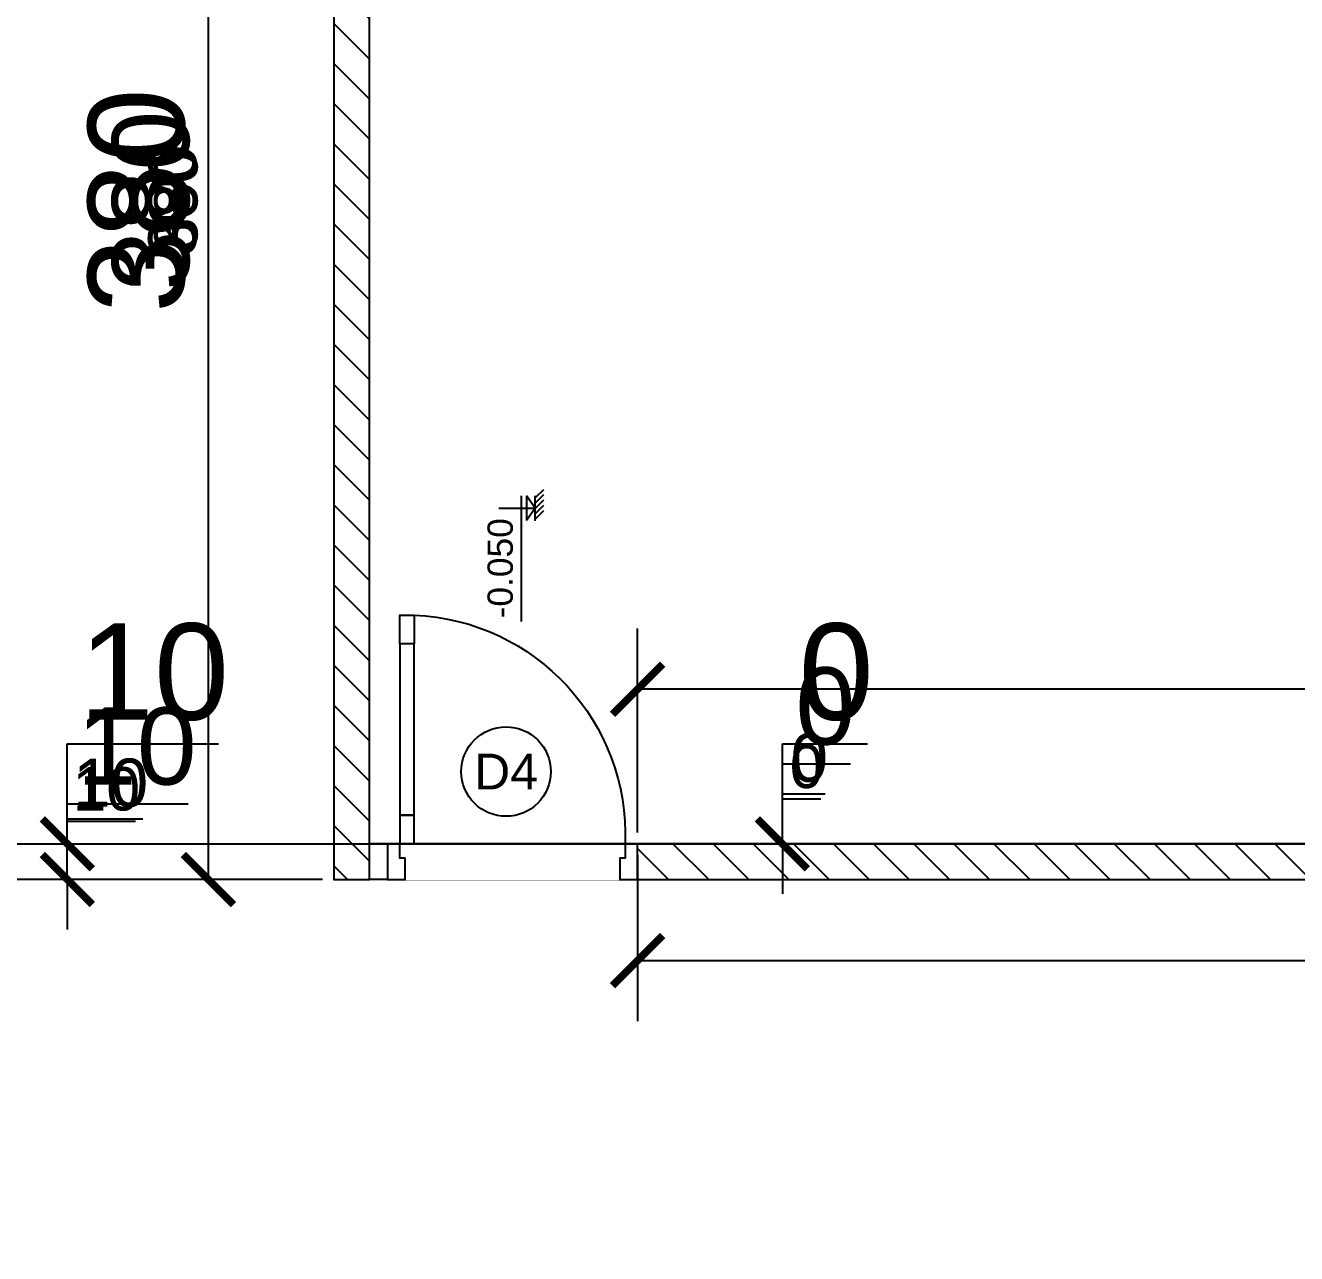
# Model space of a CAD drawing. Header units: millimetres. Extents: x -26398 to 135532, y -376633 to 43268.
# Drawn here: x 41988.7 to 42344.4, y -147484.8 to -147141.1 of the extents above; entities that cross this region are included whole.
import ezdxf
from ezdxf.enums import TextEntityAlignment as Align

# ---------------------------------------------------------------- set-up
doc = ezdxf.new("R2010")
doc.units = ezdxf.units.MM
for name, color, linetype in [('A-Door', 150, 'Continuous'), ('A5-KICHTHUOC', 251, 'Continuous'), ('cửa', 152, 'Continuous'), ('DIM', 7, 'Continuous'), ('DIM @ 10', 7, 'Continuous'), ('DIM @ 4.5', 7, 'Continuous'), ('DIM @ 5', 7, 'Continuous'), ('DIM @ 8', 7, 'Continuous'), ('NT', 1, 'Continuous'), ('TƯỜNG', 52, 'Continuous')]:
    doc.layers.add(name, color=color, linetype=linetype)
doc.styles.add('GHICHU35', font='', dxfattribs={"width": 0.9, "height": 350})
doc.styles.get("Standard").update_dxf_attribs({"font": 'arial.ttf'})
doc.styles.get('GHICHU35').set_extended_font_data('VNI-Helve')
doc.dimstyles.new('SCALE dimmatbang', dxfattribs={"dimscale": 70, "dimtxt": 2.7, "dimasz": 1.4, "dimexe": 1.7, "dimexo": 0.7, "dimtad": 1, "dimtoh": 1, "dimdec": 1, "dimtxsty": 'Standard', "dimblk": 'ARCHTICK', "dimcen": 2.5, "dimclrd": 1, "dimclre": 256, "dimadec": 0, "dimazin": 0, "dimtfac": 1, "dimtdec": 1, "dimtmove": 0, "dimatfit": 3, "dimfxl": 1, "dimarcsym": 0})

# ---------------------------------------------------------------- blocks, each defined once
blk = doc.blocks.new('A$C7DB75F4D')
at = {"layer": 'A-Door'}
for points in [[(625, 740), (625, 660), (665, 660), (665, 740)], [(625, 180), (625, 660), (665, 660), (665, 180)], [(625, 100), (625, 180), (665, 180), (665, 100)], [(35, 100), (35, 60), (50, 60), (50, 50), (50, 0), (0, 0), (0, 100)], [(665, 100), (700, 100), (700, 0), (650, 0), (650, 50), (650, 60), (665, 60)]]:
    blk.add_lwpolyline(points, close=True, dxfattribs=at)
at = {"layer": 'NT', "color": 1}
blk.add_arc((650, 125), 615.5, 92.3278, 182.3278, dxfattribs=at)
blk = doc.blocks.new('CUA (D4)')
blk.add_wipeout([(111639.8, -24571.4), (111640.9, -25321.4), (111742.5, -25321.4), (111742.5, -24571.4)]).dxf.layer = 'TƯỜNG'
blk.add_lwpolyline([(111742.5, -24571.4), (111742.5, -24621.4), (111642.5, -24621.4), (111642.5, -24571.4)], close=True)
at = {"layer": 'cửa', "xscale": -1, "rotation": 270}
blk.add_blockref('A$C7DB75F4D', (111642.5, -25321.4), dxfattribs=at)
blk = doc.blocks.new('1-cote nen')
for p, q in [((-1.8, 267.2), (-1.8, 0)), ((-91.4, 101.9), (827.5, 101.9)), ((-1.8, 0), (-91.4, 62.9)), ((-91.4, 62.9), (87.7, 62.9)), ((89.6, 0), (-91.4, 0)), ((-1.8, 0), (87.7, 62.9)), ((-137.3, -60), (-77.3, 0)), ((-98.7, -60), (-38.7, 0)), ((-60, -60), (0, 0)), ((-21.3, -60), (38.7, 0)), ((17.3, -60), (77.3, 0))]:
    blk.add_line(p, q)
at = {"ltscale": 50, "style": 'GHICHU35', "width": 0.9}
blk.add_attdef('%%P0.000', (75.5, 163.9), '', height=187.5, dxfattribs=at)
blk = doc.blocks.new('_ArchTick')
at = {"color": 0, "linetype": 'ByBlock', "const_width": 0.15}
blk.add_lwpolyline([(-0.5, -0.5), (0.5, 0.5)], dxfattribs=at)
blk = doc.blocks.new('*D6113')
at = {"layer": 'DEFPOINTS', "color": 0, "transparency": 16777216}
for p in [(42039.94, -147000.16), (42075, -147000.16), (42075, -147380.16)]:
    blk.add_point(p, dxfattribs=at)
at = {"layer": 'DIM', "lineweight": -2, "transparency": 16777216}
for p, q in [((42071.85, -147000.16), (42032.29, -147000.16)), ((42071.85, -147380.16), (42032.29, -147380.16))]:
    blk.add_line(p, q, dxfattribs=at)
at = {"layer": 'DIM', "color": 1, "lineweight": -2, "transparency": 16777216}
blk.add_line((42039.94, -147380.16), (42039.94, -147000.16), dxfattribs=at)
at = {"layer": 'DIM', "color": 1, "lineweight": -2, "transparency": 16777216, "xscale": 6.3, "yscale": 6.3, "zscale": 6.3}
for p, rotation in [((42039.94, -147000.16), 90), ((42039.94, -147380.16), 270)]:
    blk.add_blockref('_ArchTick', p, dxfattribs=dict(at, rotation=rotation))
at = {"layer": 'DIM', "color": 0, "transparency": 16777216, "insert": (42030.92, -147190.16), "char_height": 12.15, "attachment_point": 5, "rotation": 90}
blk.add_mtext('380', dxfattribs=at)
blk = doc.blocks.new('*D6114')
at = {"layer": 'DEFPOINTS', "color": 0, "transparency": 16777216}
for p in [(42039.94, -147000.16), (42075, -147000.16), (42075, -147380.16)]:
    blk.add_point(p, dxfattribs=at)
at = {"layer": 'DIM', "lineweight": -2, "transparency": 16777216}
for p, q in [((42068, -147000.16), (42022.94, -147000.16)), ((42068, -147380.16), (42022.94, -147380.16))]:
    blk.add_line(p, q, dxfattribs=at)
at = {"layer": 'DIM', "color": 1, "lineweight": -2, "transparency": 16777216}
blk.add_line((42039.94, -147380.16), (42039.94, -147000.16), dxfattribs=at)
at = {"layer": 'DIM', "color": 1, "lineweight": -2, "transparency": 16777216, "xscale": 14, "yscale": 14, "zscale": 14}
for p, rotation in [((42039.94, -147000.16), 90), ((42039.94, -147380.16), 270)]:
    blk.add_blockref('_ArchTick', p, dxfattribs=dict(at, rotation=rotation))
at = {"layer": 'DIM', "color": 0, "transparency": 16777216, "insert": (42019.9, -147190.16), "char_height": 27, "attachment_point": 5, "rotation": 90}
blk.add_mtext('380', dxfattribs=at)
blk = doc.blocks.new('*D6115')
at = {"layer": 'DEFPOINTS', "color": 0, "transparency": 16777216}
for p in [(42039.94, -147000.16), (42075, -147000.16), (42075, -147380.16)]:
    blk.add_point(p, dxfattribs=at)
at = {"layer": 'DIM', "lineweight": -2, "transparency": 16777216}
for p, q in [((42069.4, -147000.16), (42026.34, -147000.16)), ((42069.4, -147380.16), (42026.34, -147380.16))]:
    blk.add_line(p, q, dxfattribs=at)
at = {"layer": 'DIM', "color": 1, "lineweight": -2, "transparency": 16777216}
blk.add_line((42039.94, -147380.16), (42039.94, -147000.16), dxfattribs=at)
at = {"layer": 'DIM', "color": 1, "lineweight": -2, "transparency": 16777216, "xscale": 11.2, "yscale": 11.2, "zscale": 11.2}
for p, rotation in [((42039.94, -147000.16), 90), ((42039.94, -147380.16), 270)]:
    blk.add_blockref('_ArchTick', p, dxfattribs=dict(at, rotation=rotation))
at = {"layer": 'DIM', "color": 0, "transparency": 16777216, "insert": (42023.91, -147190.16), "char_height": 21.6, "attachment_point": 5, "rotation": 90}
blk.add_mtext('380', dxfattribs=at)
blk = doc.blocks.new('*D6116')
at = {"layer": 'DEFPOINTS', "color": 0, "transparency": 16777216}
for p in [(42039.94, -147000.16), (42075, -147000.16), (42075, -147380.16)]:
    blk.add_point(p, dxfattribs=at)
at = {"layer": 'DIM', "lineweight": -2, "transparency": 16777216}
for p, q in [((42071.5, -147000.16), (42031.44, -147000.16)), ((42071.5, -147380.16), (42031.44, -147380.16))]:
    blk.add_line(p, q, dxfattribs=at)
at = {"layer": 'DIM', "color": 1, "lineweight": -2, "transparency": 16777216}
blk.add_line((42039.94, -147380.16), (42039.94, -147000.16), dxfattribs=at)
at = {"layer": 'DIM', "color": 1, "lineweight": -2, "transparency": 16777216, "xscale": 7, "yscale": 7, "zscale": 7}
for p, rotation in [((42039.94, -147000.16), 90), ((42039.94, -147380.16), 270)]:
    blk.add_blockref('_ArchTick', p, dxfattribs=dict(at, rotation=rotation))
at = {"layer": 'DIM', "color": 0, "transparency": 16777216, "insert": (42029.92, -147190.16), "char_height": 13.5, "attachment_point": 5, "rotation": 90}
blk.add_mtext('380', dxfattribs=at)
blk = doc.blocks.new('*D6118')
at = {"layer": 'DEFPOINTS', "color": 0, "transparency": 16777216}
for p in [(41775, -147370.16), (42000.46, -147370.16), (42075, -147380.16)]:
    blk.add_point(p, dxfattribs=at)
at = {"layer": 'DIM', "color": 1, "lineweight": -2, "transparency": 16777216}
for p, q in [((42000.46, -147370.16), (42000.46, -147363.86)), ((42000.46, -147363.86), (42019.49, -147363.86)), ((42000.46, -147380.16), (42000.46, -147370.16))]:
    blk.add_line(p, q, dxfattribs=at)
at = {"layer": 'DIM', "lineweight": -2, "transparency": 16777216}
for p, q in [((41778.15, -147370.16), (42008.11, -147370.16)), ((42071.85, -147380.16), (41992.81, -147380.16))]:
    blk.add_line(p, q, dxfattribs=at)
at = {"layer": 'DIM', "color": 1, "lineweight": -2, "transparency": 16777216, "xscale": 6.3, "yscale": 6.3, "zscale": 6.3}
for p, rotation in [((42000.46, -147370.16), 90), ((42000.46, -147380.16), 270)]:
    blk.add_blockref('_ArchTick', p, dxfattribs=dict(at, rotation=rotation))
at = {"layer": 'DIM', "color": 0, "transparency": 16777216, "insert": (42011.38, -147354.85), "char_height": 12.15, "attachment_point": 5}
blk.add_mtext('10', dxfattribs=at)
blk = doc.blocks.new('*D6119')
at = {"layer": 'DEFPOINTS', "color": 0, "transparency": 16777216}
for p in [(41775, -147370.16), (42000.46, -147370.16), (42075, -147380.16)]:
    blk.add_point(p, dxfattribs=at)
at = {"layer": 'DIM', "color": 1, "lineweight": -2, "transparency": 16777216}
for p, q in [((42000.46, -147370.16), (42000.46, -147342.16)), ((42000.46, -147342.16), (42042.75, -147342.16)), ((42000.46, -147380.16), (42000.46, -147370.16)), ((42000.46, -147380.16), (42000.46, -147394.16))]:
    blk.add_line(p, q, dxfattribs=at)
at = {"layer": 'DIM', "lineweight": -2, "transparency": 16777216}
for p, q in [((41782, -147370.16), (42017.46, -147370.16)), ((42068, -147380.16), (41983.46, -147380.16))]:
    blk.add_line(p, q, dxfattribs=at)
at = {"layer": 'DIM', "color": 1, "lineweight": -2, "transparency": 16777216, "xscale": 14, "yscale": 14, "zscale": 14}
for p, rotation in [((42000.46, -147370.16), 270), ((42000.46, -147380.16), 90)]:
    blk.add_blockref('_ArchTick', p, dxfattribs=dict(at, rotation=rotation))
at = {"layer": 'DIM', "color": 0, "transparency": 16777216, "insert": (42024.73, -147322.13), "char_height": 27, "attachment_point": 5}
blk.add_mtext('10', dxfattribs=at)
blk = doc.blocks.new('*D6120')
at = {"layer": 'DEFPOINTS', "color": 0, "transparency": 16777216}
for p in [(41775, -147370.16), (42000.46, -147370.16), (42075, -147380.16)]:
    blk.add_point(p, dxfattribs=at)
at = {"layer": 'DIM', "color": 1, "lineweight": -2, "transparency": 16777216}
for p, q in [((42000.46, -147370.16), (42000.46, -147358.96)), ((42000.46, -147358.96), (42034.29, -147358.96)), ((42000.46, -147380.16), (42000.46, -147370.16))]:
    blk.add_line(p, q, dxfattribs=at)
at = {"layer": 'DIM', "lineweight": -2, "transparency": 16777216}
for p, q in [((41780.6, -147370.16), (42014.06, -147370.16)), ((42069.4, -147380.16), (41986.86, -147380.16))]:
    blk.add_line(p, q, dxfattribs=at)
at = {"layer": 'DIM', "color": 1, "lineweight": -2, "transparency": 16777216, "xscale": 11.2, "yscale": 11.2, "zscale": 11.2}
for p, rotation in [((42000.46, -147370.16), 90), ((42000.46, -147380.16), 270)]:
    blk.add_blockref('_ArchTick', p, dxfattribs=dict(at, rotation=rotation))
at = {"layer": 'DIM', "color": 0, "transparency": 16777216, "insert": (42019.88, -147342.93), "char_height": 21.6, "attachment_point": 5}
blk.add_mtext('10', dxfattribs=at)
blk = doc.blocks.new('*D6121')
at = {"layer": 'DEFPOINTS', "color": 0, "transparency": 16777216}
for p in [(41775, -147370.16), (42000.46, -147370.16), (42075, -147380.16)]:
    blk.add_point(p, dxfattribs=at)
at = {"layer": 'DIM', "color": 1, "lineweight": -2, "transparency": 16777216}
for p, q in [((42000.46, -147370.16), (42000.46, -147363.16)), ((42000.46, -147363.16), (42021.61, -147363.16)), ((42000.46, -147380.16), (42000.46, -147370.16))]:
    blk.add_line(p, q, dxfattribs=at)
at = {"layer": 'DIM', "lineweight": -2, "transparency": 16777216}
for p, q in [((41778.5, -147370.16), (42008.96, -147370.16)), ((42071.5, -147380.16), (41991.96, -147380.16))]:
    blk.add_line(p, q, dxfattribs=at)
at = {"layer": 'DIM', "color": 1, "lineweight": -2, "transparency": 16777216, "xscale": 7, "yscale": 7, "zscale": 7}
for p, rotation in [((42000.46, -147370.16), 90), ((42000.46, -147380.16), 270)]:
    blk.add_blockref('_ArchTick', p, dxfattribs=dict(at, rotation=rotation))
at = {"layer": 'DIM', "color": 0, "transparency": 16777216, "insert": (42012.6, -147353.14), "char_height": 13.5, "attachment_point": 5}
blk.add_mtext('10', dxfattribs=at)
blk = doc.blocks.new('*D6123')
at = {"layer": 'DEFPOINTS', "color": 0, "transparency": 16777216}
for p in [(41775, -147370.16), (42200.52, -147370.16), (42200.52, -147370.16)]:
    blk.add_point(p, dxfattribs=at)
at = {"layer": 'DIM', "color": 1, "lineweight": -2, "transparency": 16777216}
for p, q in [((42200.52, -147370.16), (42200.52, -147357.56)), ((42200.52, -147357.56), (42211.26, -147357.56)), ((42200.52, -147370.16), (42200.52, -147376.46))]:
    blk.add_line(p, q, dxfattribs=at)
at = {"layer": 'DIM', "lineweight": -2, "transparency": 16777216}
for p in [(41778.15, -147370.16), (42203.67, -147370.16)]:
    blk.add_line(p, (42208.17, -147370.16), dxfattribs=at)
at = {"layer": 'DIM', "color": 1, "lineweight": -2, "transparency": 16777216, "xscale": 6.3, "yscale": 6.3, "zscale": 6.3}
for rotation in [90, 270]:
    blk.add_blockref('_ArchTick', (42200.52, -147370.16), dxfattribs=dict(at, rotation=rotation))
at = {"layer": 'DIM', "color": 0, "transparency": 16777216, "insert": (42207.3, -147348.55), "char_height": 12.15, "attachment_point": 5}
blk.add_mtext('0', dxfattribs=at)
blk = doc.blocks.new('*D6124')
at = {"layer": 'DEFPOINTS', "color": 0, "transparency": 16777216}
for p in [(41775, -147370.16), (42200.52, -147370.16), (42200.52, -147370.16)]:
    blk.add_point(p, dxfattribs=at)
at = {"layer": 'DIM', "color": 1, "lineweight": -2, "transparency": 16777216}
for p, q in [((42200.52, -147370.16), (42200.52, -147342.16)), ((42200.52, -147342.16), (42224.38, -147342.16)), ((42200.52, -147370.16), (42200.52, -147384.16))]:
    blk.add_line(p, q, dxfattribs=at)
at = {"layer": 'DIM', "lineweight": -2, "transparency": 16777216}
for p in [(41782, -147370.16), (42207.52, -147370.16)]:
    blk.add_line(p, (42217.52, -147370.16), dxfattribs=at)
at = {"layer": 'DIM', "color": 1, "lineweight": -2, "transparency": 16777216, "xscale": 14, "yscale": 14, "zscale": 14}
for rotation in [90, 270]:
    blk.add_blockref('_ArchTick', (42200.52, -147370.16), dxfattribs=dict(at, rotation=rotation))
at = {"layer": 'DIM', "color": 0, "transparency": 16777216, "insert": (42215.58, -147322.13), "char_height": 27, "attachment_point": 5}
blk.add_mtext('0', dxfattribs=at)
blk = doc.blocks.new('*D6125')
at = {"layer": 'DEFPOINTS', "color": 0, "transparency": 16777216}
for p in [(41775, -147370.16), (42200.52, -147370.16), (42200.52, -147370.16)]:
    blk.add_point(p, dxfattribs=at)
at = {"layer": 'DIM', "color": 1, "lineweight": -2, "transparency": 16777216}
for p, q in [((42200.52, -147370.16), (42200.52, -147347.76)), ((42200.52, -147347.76), (42219.61, -147347.76)), ((42200.52, -147370.16), (42200.52, -147381.36))]:
    blk.add_line(p, q, dxfattribs=at)
at = {"layer": 'DIM', "lineweight": -2, "transparency": 16777216}
for p in [(41780.6, -147370.16), (42206.12, -147370.16)]:
    blk.add_line(p, (42214.12, -147370.16), dxfattribs=at)
at = {"layer": 'DIM', "color": 1, "lineweight": -2, "transparency": 16777216, "xscale": 11.2, "yscale": 11.2, "zscale": 11.2}
for rotation in [90, 270]:
    blk.add_blockref('_ArchTick', (42200.52, -147370.16), dxfattribs=dict(at, rotation=rotation))
at = {"layer": 'DIM', "color": 0, "transparency": 16777216, "insert": (42212.57, -147331.73), "char_height": 21.6, "attachment_point": 5}
blk.add_mtext('0', dxfattribs=at)
blk = doc.blocks.new('*D6126')
at = {"layer": 'DEFPOINTS', "color": 0, "transparency": 16777216}
for p in [(41775, -147370.16), (42200.52, -147370.16), (42200.52, -147370.16)]:
    blk.add_point(p, dxfattribs=at)
at = {"layer": 'DIM', "color": 1, "lineweight": -2, "transparency": 16777216}
for p, q in [((42200.52, -147370.16), (42200.52, -147356.16)), ((42200.52, -147356.16), (42212.45, -147356.16)), ((42200.52, -147370.16), (42200.52, -147377.16))]:
    blk.add_line(p, q, dxfattribs=at)
at = {"layer": 'DIM', "lineweight": -2, "transparency": 16777216}
for p in [(41778.5, -147370.16), (42204.02, -147370.16)]:
    blk.add_line(p, (42209.02, -147370.16), dxfattribs=at)
at = {"layer": 'DIM', "color": 1, "lineweight": -2, "transparency": 16777216, "xscale": 7, "yscale": 7, "zscale": 7}
for rotation in [90, 270]:
    blk.add_blockref('_ArchTick', (42200.52, -147370.16), dxfattribs=dict(at, rotation=rotation))
at = {"layer": 'DIM', "color": 0, "transparency": 16777216, "insert": (42208.05, -147346.14), "char_height": 13.5, "attachment_point": 5}
blk.add_mtext('0', dxfattribs=at)
blk = doc.blocks.new('*D6148')
at = {"layer": 'DEFPOINTS', "color": 0, "transparency": 16777216}
for p in [(41775, -147370.16), (44630.87, -147370.16), (44630.87, -147370.16)]:
    blk.add_point(p, dxfattribs=at)
at = {"layer": 'DIM', "color": 1, "lineweight": -2, "transparency": 16777216}
for p, q in [((44630.87, -147370.16), (44630.87, -147357.56)), ((44630.87, -147357.56), (44641.61, -147357.56)), ((44630.87, -147370.16), (44630.87, -147376.46))]:
    blk.add_line(p, q, dxfattribs=at)
at = {"layer": 'DIM', "lineweight": -2, "transparency": 16777216}
for p in [(41778.15, -147370.16), (44634.02, -147370.16)]:
    blk.add_line(p, (44638.52, -147370.16), dxfattribs=at)
at = {"layer": 'DIM', "color": 1, "lineweight": -2, "transparency": 16777216, "xscale": 6.3, "yscale": 6.3, "zscale": 6.3}
for rotation in [90, 270]:
    blk.add_blockref('_ArchTick', (44630.87, -147370.16), dxfattribs=dict(at, rotation=rotation))
at = {"layer": 'DIM', "color": 0, "transparency": 16777216, "insert": (44637.64, -147348.55), "char_height": 12.15, "attachment_point": 5}
blk.add_mtext('0', dxfattribs=at)
blk = doc.blocks.new('*D6149')
at = {"layer": 'DEFPOINTS', "color": 0, "transparency": 16777216}
for p in [(41775, -147370.16), (44630.87, -147370.16), (44630.87, -147370.16)]:
    blk.add_point(p, dxfattribs=at)
at = {"layer": 'DIM', "color": 1, "lineweight": -2, "transparency": 16777216}
for p, q in [((44630.87, -147370.16), (44630.87, -147342.16)), ((44630.87, -147342.16), (44654.73, -147342.16)), ((44630.87, -147370.16), (44630.87, -147384.16))]:
    blk.add_line(p, q, dxfattribs=at)
at = {"layer": 'DIM', "lineweight": -2, "transparency": 16777216}
for p in [(41782, -147370.16), (44637.87, -147370.16)]:
    blk.add_line(p, (44647.87, -147370.16), dxfattribs=at)
at = {"layer": 'DIM', "color": 1, "lineweight": -2, "transparency": 16777216, "xscale": 14, "yscale": 14, "zscale": 14}
for rotation in [90, 270]:
    blk.add_blockref('_ArchTick', (44630.87, -147370.16), dxfattribs=dict(at, rotation=rotation))
at = {"layer": 'DIM', "color": 0, "transparency": 16777216, "insert": (44645.92, -147322.13), "char_height": 27, "attachment_point": 5}
blk.add_mtext('0', dxfattribs=at)
blk = doc.blocks.new('*D6150')
at = {"layer": 'DEFPOINTS', "color": 0, "transparency": 16777216}
for p in [(41775, -147370.16), (44630.87, -147370.16), (44630.87, -147370.16)]:
    blk.add_point(p, dxfattribs=at)
at = {"layer": 'DIM', "color": 1, "lineweight": -2, "transparency": 16777216}
for p, q in [((44630.87, -147370.16), (44630.87, -147347.76)), ((44630.87, -147347.76), (44649.96, -147347.76)), ((44630.87, -147370.16), (44630.87, -147381.36))]:
    blk.add_line(p, q, dxfattribs=at)
at = {"layer": 'DIM', "lineweight": -2, "transparency": 16777216}
for p in [(41780.6, -147370.16), (44636.47, -147370.16)]:
    blk.add_line(p, (44644.47, -147370.16), dxfattribs=at)
at = {"layer": 'DIM', "color": 1, "lineweight": -2, "transparency": 16777216, "xscale": 11.2, "yscale": 11.2, "zscale": 11.2}
for rotation in [90, 270]:
    blk.add_blockref('_ArchTick', (44630.87, -147370.16), dxfattribs=dict(at, rotation=rotation))
at = {"layer": 'DIM', "color": 0, "transparency": 16777216, "insert": (44642.91, -147331.73), "char_height": 21.6, "attachment_point": 5}
blk.add_mtext('0', dxfattribs=at)
blk = doc.blocks.new('*D6151')
at = {"layer": 'DEFPOINTS', "color": 0, "transparency": 16777216}
for p in [(41775, -147370.16), (44630.87, -147370.16), (44630.87, -147370.16)]:
    blk.add_point(p, dxfattribs=at)
at = {"layer": 'DIM', "color": 1, "lineweight": -2, "transparency": 16777216}
for p, q in [((44630.87, -147370.16), (44630.87, -147356.16)), ((44630.87, -147356.16), (44642.8, -147356.16)), ((44630.87, -147370.16), (44630.87, -147377.16))]:
    blk.add_line(p, q, dxfattribs=at)
at = {"layer": 'DIM', "lineweight": -2, "transparency": 16777216}
for p in [(41778.5, -147370.16), (44634.37, -147370.16)]:
    blk.add_line(p, (44639.37, -147370.16), dxfattribs=at)
at = {"layer": 'DIM', "color": 1, "lineweight": -2, "transparency": 16777216, "xscale": 7, "yscale": 7, "zscale": 7}
for rotation in [90, 270]:
    blk.add_blockref('_ArchTick', (44630.87, -147370.16), dxfattribs=dict(at, rotation=rotation))
at = {"layer": 'DIM', "color": 0, "transparency": 16777216, "insert": (44638.4, -147346.14), "char_height": 13.5, "attachment_point": 5}
blk.add_mtext('0', dxfattribs=at)
blk = doc.blocks.new('*D6283')
at = {"layer": 'DEFPOINTS', "color": 0, "transparency": 16777216}
for p in [(42160, -147370.16), (42675, -147380.16), (42675, -147402.82)]:
    blk.add_point(p, dxfattribs=at)
at = {"layer": 'DIM', "lineweight": -2, "transparency": 16777216}
for p, q in [((42160, -147373.31), (42160, -147410.47)), ((42675, -147383.31), (42675, -147410.47))]:
    blk.add_line(p, q, dxfattribs=at)
at = {"layer": 'DIM', "color": 1, "lineweight": -2, "transparency": 16777216}
blk.add_line((42160, -147402.82), (42675, -147402.82), dxfattribs=at)
at = {"layer": 'DIM', "color": 1, "lineweight": -2, "transparency": 16777216, "xscale": 6.3, "yscale": 6.3, "zscale": 6.3, "rotation": 180}
blk.add_blockref('_ArchTick', (42160, -147402.82), dxfattribs=at)
at = {"layer": 'DIM', "color": 1, "lineweight": -2, "transparency": 16777216, "xscale": 6.3, "yscale": 6.3, "zscale": 6.3}
blk.add_blockref('_ArchTick', (42675, -147402.82), dxfattribs=at)
at = {"layer": 'DIM', "color": 0, "transparency": 16777216, "insert": (42417.5, -147393.81), "char_height": 12.15, "attachment_point": 5}
blk.add_mtext('515', dxfattribs=at)
blk = doc.blocks.new('*D6284')
at = {"layer": 'DEFPOINTS', "color": 0, "transparency": 16777216}
for p in [(42160, -147370.16), (42675, -147380.16), (42675, -147402.82)]:
    blk.add_point(p, dxfattribs=at)
at = {"layer": 'DIM', "lineweight": -2, "transparency": 16777216}
for p, q in [((42160, -147377.16), (42160, -147419.82)), ((42675, -147387.16), (42675, -147419.82))]:
    blk.add_line(p, q, dxfattribs=at)
at = {"layer": 'DIM', "color": 1, "lineweight": -2, "transparency": 16777216}
blk.add_line((42160, -147402.82), (42675, -147402.82), dxfattribs=at)
at = {"layer": 'DIM', "color": 1, "lineweight": -2, "transparency": 16777216, "xscale": 14, "yscale": 14, "zscale": 14, "rotation": 180}
blk.add_blockref('_ArchTick', (42160, -147402.82), dxfattribs=at)
at = {"layer": 'DIM', "color": 1, "lineweight": -2, "transparency": 16777216, "xscale": 14, "yscale": 14, "zscale": 14}
blk.add_blockref('_ArchTick', (42675, -147402.82), dxfattribs=at)
at = {"layer": 'DIM', "color": 0, "transparency": 16777216, "insert": (42417.5, -147382.79), "char_height": 27, "attachment_point": 5}
blk.add_mtext('515', dxfattribs=at)
blk = doc.blocks.new('*D6285')
at = {"layer": 'DEFPOINTS', "color": 0, "transparency": 16777216}
for p in [(42160, -147370.16), (42675, -147380.16), (42675, -147402.82)]:
    blk.add_point(p, dxfattribs=at)
at = {"layer": 'DIM', "lineweight": -2, "transparency": 16777216}
for p, q in [((42160, -147375.76), (42160, -147416.42)), ((42675, -147385.76), (42675, -147416.42))]:
    blk.add_line(p, q, dxfattribs=at)
at = {"layer": 'DIM', "color": 1, "lineweight": -2, "transparency": 16777216}
blk.add_line((42160, -147402.82), (42675, -147402.82), dxfattribs=at)
at = {"layer": 'DIM', "color": 1, "lineweight": -2, "transparency": 16777216, "xscale": 11.2, "yscale": 11.2, "zscale": 11.2, "rotation": 180}
blk.add_blockref('_ArchTick', (42160, -147402.82), dxfattribs=at)
at = {"layer": 'DIM', "color": 1, "lineweight": -2, "transparency": 16777216, "xscale": 11.2, "yscale": 11.2, "zscale": 11.2}
blk.add_blockref('_ArchTick', (42675, -147402.82), dxfattribs=at)
at = {"layer": 'DIM', "color": 0, "transparency": 16777216, "insert": (42417.5, -147386.8), "char_height": 21.6, "attachment_point": 5}
blk.add_mtext('515', dxfattribs=at)
blk = doc.blocks.new('*D6286')
at = {"layer": 'DEFPOINTS', "color": 0, "transparency": 16777216}
for p in [(42160, -147370.16), (42675, -147380.16), (42675, -147402.82)]:
    blk.add_point(p, dxfattribs=at)
at = {"layer": 'DIM', "lineweight": -2, "transparency": 16777216}
for p, q in [((42160, -147373.66), (42160, -147411.32)), ((42675, -147383.66), (42675, -147411.32))]:
    blk.add_line(p, q, dxfattribs=at)
at = {"layer": 'DIM', "color": 1, "lineweight": -2, "transparency": 16777216}
blk.add_line((42160, -147402.82), (42675, -147402.82), dxfattribs=at)
at = {"layer": 'DIM', "color": 1, "lineweight": -2, "transparency": 16777216, "xscale": 7, "yscale": 7, "zscale": 7, "rotation": 180}
blk.add_blockref('_ArchTick', (42160, -147402.82), dxfattribs=at)
at = {"layer": 'DIM', "color": 1, "lineweight": -2, "transparency": 16777216, "xscale": 7, "yscale": 7, "zscale": 7}
blk.add_blockref('_ArchTick', (42675, -147402.82), dxfattribs=at)
at = {"layer": 'DIM', "color": 0, "transparency": 16777216, "insert": (42417.5, -147392.81), "char_height": 13.5, "attachment_point": 5}
blk.add_mtext('515', dxfattribs=at)
blk = doc.blocks.new('*D6333')
at = {"layer": 'DEFPOINTS', "color": 0, "transparency": 16777216}
for p in [(42160, -147326.88), (42160, -147370.16), (42675, -147370.16)]:
    blk.add_point(p, dxfattribs=at)
at = {"layer": 'DIM', "lineweight": -2, "transparency": 16777216}
for p, q in [((42160, -147367.01), (42160, -147319.23)), ((42675, -147367.01), (42675, -147319.23))]:
    blk.add_line(p, q, dxfattribs=at)
at = {"layer": 'DIM', "color": 1, "lineweight": -2, "transparency": 16777216}
blk.add_line((42675, -147326.88), (42160, -147326.88), dxfattribs=at)
at = {"layer": 'DIM', "color": 1, "lineweight": -2, "transparency": 16777216, "xscale": 6.3, "yscale": 6.3, "zscale": 6.3, "rotation": 180}
blk.add_blockref('_ArchTick', (42160, -147326.88), dxfattribs=at)
at = {"layer": 'DIM', "color": 1, "lineweight": -2, "transparency": 16777216, "xscale": 6.3, "yscale": 6.3, "zscale": 6.3}
blk.add_blockref('_ArchTick', (42675, -147326.88), dxfattribs=at)
at = {"layer": 'DIM', "color": 0, "transparency": 16777216, "insert": (42417.5, -147317.86), "char_height": 12.15, "attachment_point": 5}
blk.add_mtext('515', dxfattribs=at)
blk = doc.blocks.new('*D6334')
at = {"layer": 'DEFPOINTS', "color": 0, "transparency": 16777216}
for p in [(42160, -147326.88), (42160, -147370.16), (42675, -147370.16)]:
    blk.add_point(p, dxfattribs=at)
at = {"layer": 'DIM', "lineweight": -2, "transparency": 16777216}
for p, q in [((42160, -147363.16), (42160, -147309.88)), ((42675, -147363.16), (42675, -147309.88))]:
    blk.add_line(p, q, dxfattribs=at)
at = {"layer": 'DIM', "color": 1, "lineweight": -2, "transparency": 16777216}
blk.add_line((42675, -147326.88), (42160, -147326.88), dxfattribs=at)
at = {"layer": 'DIM', "color": 1, "lineweight": -2, "transparency": 16777216, "xscale": 14, "yscale": 14, "zscale": 14, "rotation": 180}
blk.add_blockref('_ArchTick', (42160, -147326.88), dxfattribs=at)
at = {"layer": 'DIM', "color": 1, "lineweight": -2, "transparency": 16777216, "xscale": 14, "yscale": 14, "zscale": 14}
blk.add_blockref('_ArchTick', (42675, -147326.88), dxfattribs=at)
at = {"layer": 'DIM', "color": 0, "transparency": 16777216, "insert": (42417.5, -147306.84), "char_height": 27, "attachment_point": 5}
blk.add_mtext('515', dxfattribs=at)
blk = doc.blocks.new('*D6335')
at = {"layer": 'DEFPOINTS', "color": 0, "transparency": 16777216}
for p in [(42160, -147326.88), (42160, -147370.16), (42675, -147370.16)]:
    blk.add_point(p, dxfattribs=at)
at = {"layer": 'DIM', "lineweight": -2, "transparency": 16777216}
for p, q in [((42160, -147364.56), (42160, -147313.28)), ((42675, -147364.56), (42675, -147313.28))]:
    blk.add_line(p, q, dxfattribs=at)
at = {"layer": 'DIM', "color": 1, "lineweight": -2, "transparency": 16777216}
blk.add_line((42675, -147326.88), (42160, -147326.88), dxfattribs=at)
at = {"layer": 'DIM', "color": 1, "lineweight": -2, "transparency": 16777216, "xscale": 11.2, "yscale": 11.2, "zscale": 11.2, "rotation": 180}
blk.add_blockref('_ArchTick', (42160, -147326.88), dxfattribs=at)
at = {"layer": 'DIM', "color": 1, "lineweight": -2, "transparency": 16777216, "xscale": 11.2, "yscale": 11.2, "zscale": 11.2}
blk.add_blockref('_ArchTick', (42675, -147326.88), dxfattribs=at)
at = {"layer": 'DIM', "color": 0, "transparency": 16777216, "insert": (42417.5, -147310.85), "char_height": 21.6, "attachment_point": 5}
blk.add_mtext('515', dxfattribs=at)
blk = doc.blocks.new('*D6336')
at = {"layer": 'DEFPOINTS', "color": 0, "transparency": 16777216}
for p in [(42160, -147326.88), (42160, -147370.16), (42675, -147370.16)]:
    blk.add_point(p, dxfattribs=at)
at = {"layer": 'DIM', "lineweight": -2, "transparency": 16777216}
for p, q in [((42160, -147366.66), (42160, -147318.38)), ((42675, -147366.66), (42675, -147318.38))]:
    blk.add_line(p, q, dxfattribs=at)
at = {"layer": 'DIM', "color": 1, "lineweight": -2, "transparency": 16777216}
blk.add_line((42675, -147326.88), (42160, -147326.88), dxfattribs=at)
at = {"layer": 'DIM', "color": 1, "lineweight": -2, "transparency": 16777216, "xscale": 7, "yscale": 7, "zscale": 7, "rotation": 180}
blk.add_blockref('_ArchTick', (42160, -147326.88), dxfattribs=at)
at = {"layer": 'DIM', "color": 1, "lineweight": -2, "transparency": 16777216, "xscale": 7, "yscale": 7, "zscale": 7}
blk.add_blockref('_ArchTick', (42675, -147326.88), dxfattribs=at)
at = {"layer": 'DIM', "color": 0, "transparency": 16777216, "insert": (42417.5, -147316.86), "char_height": 13.5, "attachment_point": 5}
blk.add_mtext('515', dxfattribs=at)
blk = doc.blocks.new('*U8924')
at = {"layer": 'DIM @ 10'}
dim = blk.add_linear_dim(base=(42039.94, -147000.16), p1=(42075, -147380.16), p2=(42075, -147000.16), angle=90, dimstyle='SCALE dimmatbang', override={"dimscale": 10, "dimtix": 0, "dimtofl": 1, "dimtmove": 0, "dimatfit": 3}, dxfattribs=at)
dim.commit()
dim.dimension.update_dxf_attribs({"geometry": '*D6114', "text_midpoint": (42019.9, -147190.16)})
at = {"layer": 'DIM @ 4.5'}
dim = blk.add_linear_dim(base=(42039.94, -147000.16), p1=(42075, -147380.16), p2=(42075, -147000.16), angle=90, dimstyle='SCALE dimmatbang', override={"dimscale": 4.5, "dimtix": 0, "dimtofl": 1, "dimtmove": 0, "dimatfit": 3}, dxfattribs=at)
dim.commit()
dim.dimension.update_dxf_attribs({"geometry": '*D6113', "text_midpoint": (42030.92, -147190.16)})
at = {"layer": 'DIM @ 5'}
dim = blk.add_linear_dim(base=(42039.94, -147000.16), p1=(42075, -147380.16), p2=(42075, -147000.16), angle=90, dimstyle='SCALE dimmatbang', override={"dimscale": 5, "dimtix": 0, "dimtofl": 1, "dimtmove": 0, "dimatfit": 3}, dxfattribs=at)
dim.commit()
dim.dimension.update_dxf_attribs({"geometry": '*D6116', "text_midpoint": (42029.92, -147190.16)})
at = {"layer": 'DIM @ 8'}
dim = blk.add_linear_dim(base=(42039.94, -147000.16), p1=(42075, -147380.16), p2=(42075, -147000.16), angle=90, dimstyle='SCALE dimmatbang', override={"dimscale": 8, "dimtix": 0, "dimtofl": 1, "dimtmove": 0, "dimatfit": 3}, dxfattribs=at)
dim.commit()
dim.dimension.update_dxf_attribs({"geometry": '*D6115', "text_midpoint": (42023.91, -147190.16)})
blk = doc.blocks.new('*U8925')
at = {"layer": 'DIM @ 10'}
dim = blk.add_linear_dim(base=(42000.46, -147370.16), p1=(42075, -147380.16), p2=(41775, -147370.16), angle=90, dimstyle='SCALE dimmatbang', override={"dimscale": 10, "dimtix": 0, "dimtofl": 1, "dimtmove": 0, "dimatfit": 3}, dxfattribs=at)
dim.commit()
dim.dimension.update_dxf_attribs({"geometry": '*D6119', "text_midpoint": (42024.73, -147322.13)})
at = {"layer": 'DIM @ 4.5'}
dim = blk.add_linear_dim(base=(42000.46, -147370.16), p1=(42075, -147380.16), p2=(41775, -147370.16), angle=90, dimstyle='SCALE dimmatbang', override={"dimscale": 4.5, "dimtix": 0, "dimtofl": 1, "dimtmove": 0, "dimatfit": 3}, dxfattribs=at)
dim.commit()
dim.dimension.update_dxf_attribs({"geometry": '*D6118', "text_midpoint": (42011.38, -147354.85)})
at = {"layer": 'DIM @ 5'}
dim = blk.add_linear_dim(base=(42000.46, -147370.16), p1=(42075, -147380.16), p2=(41775, -147370.16), angle=90, dimstyle='SCALE dimmatbang', override={"dimscale": 5, "dimtix": 0, "dimtofl": 1, "dimtmove": 0, "dimatfit": 3}, dxfattribs=at)
dim.commit()
dim.dimension.update_dxf_attribs({"geometry": '*D6121', "text_midpoint": (42012.6, -147353.14)})
at = {"layer": 'DIM @ 8'}
dim = blk.add_linear_dim(base=(42000.46, -147370.16), p1=(42075, -147380.16), p2=(41775, -147370.16), angle=90, dimstyle='SCALE dimmatbang', override={"dimscale": 8, "dimtix": 0, "dimtofl": 1, "dimtmove": 0, "dimatfit": 3}, dxfattribs=at)
dim.commit()
dim.dimension.update_dxf_attribs({"geometry": '*D6120', "text_midpoint": (42019.88, -147342.93)})
blk = doc.blocks.new('*U8926')
at = {"layer": 'DIM @ 10'}
dim = blk.add_linear_dim(base=(42200.52280327, -147370.16113934), p1=(42200.52280327, -147370.16113934), p2=(41775.00370434, -147370.16113934), angle=90, dimstyle='SCALE dimmatbang', override={"dimscale": 10, "dimtix": 0, "dimtofl": 1, "dimtmove": 0, "dimatfit": 3}, dxfattribs=at)
dim.commit()
dim.dimension.update_dxf_attribs({"geometry": '*D6124', "text_midpoint": (42215.57635034, -147322.12566867)})
at = {"layer": 'DIM @ 4.5'}
dim = blk.add_linear_dim(base=(42200.52280327, -147370.16113934), p1=(42200.52280327, -147370.16113934), p2=(41775.00370434, -147370.16113934), angle=90, dimstyle='SCALE dimmatbang', override={"dimscale": 4.5, "dimtix": 0, "dimtofl": 1, "dimtmove": 0, "dimatfit": 3}, dxfattribs=at)
dim.commit()
dim.dimension.update_dxf_attribs({"geometry": '*D6123', "text_midpoint": (42207.29689945, -147348.54517754)})
at = {"layer": 'DIM @ 5'}
dim = blk.add_linear_dim(base=(42200.52280327, -147370.16113934), p1=(42200.52280327, -147370.16113934), p2=(41775.00370434, -147370.16113934), angle=90, dimstyle='SCALE dimmatbang', override={"dimscale": 5, "dimtix": 0, "dimtofl": 1, "dimtmove": 0, "dimatfit": 3}, dxfattribs=at)
dim.commit()
dim.dimension.update_dxf_attribs({"geometry": '*D6126', "text_midpoint": (42208.04957681, -147346.14340401)})
at = {"layer": 'DIM @ 8'}
dim = blk.add_linear_dim(base=(42200.52280327, -147370.16113934), p1=(42200.52280327, -147370.16113934), p2=(41775.00370434, -147370.16113934), angle=90, dimstyle='SCALE dimmatbang', override={"dimscale": 8, "dimtix": 0, "dimtofl": 1, "dimtmove": 0, "dimatfit": 3}, dxfattribs=at)
dim.commit()
dim.dimension.update_dxf_attribs({"geometry": '*D6125', "text_midpoint": (42212.56564093, -147331.7327628)})
blk = doc.blocks.new('*U8931')
at = {"layer": 'DIM @ 10'}
dim = blk.add_linear_dim(base=(44630.8697686, -147370.16113934), p1=(44630.8697686, -147370.16113934), p2=(41775.00370434, -147370.16113934), angle=90, dimstyle='SCALE dimmatbang', override={"dimscale": 10, "dimtix": 0, "dimtofl": 1, "dimtmove": 0, "dimatfit": 3}, dxfattribs=at)
dim.commit()
dim.dimension.update_dxf_attribs({"geometry": '*D6149', "text_midpoint": (44645.92331567, -147322.12566867)})
at = {"layer": 'DIM @ 4.5'}
dim = blk.add_linear_dim(base=(44630.8697686, -147370.16113934), p1=(44630.8697686, -147370.16113934), p2=(41775.00370434, -147370.16113934), angle=90, dimstyle='SCALE dimmatbang', override={"dimscale": 4.5, "dimtix": 0, "dimtofl": 1, "dimtmove": 0, "dimatfit": 3}, dxfattribs=at)
dim.commit()
dim.dimension.update_dxf_attribs({"geometry": '*D6148', "text_midpoint": (44637.64386478, -147348.54517754)})
at = {"layer": 'DIM @ 5'}
dim = blk.add_linear_dim(base=(44630.8697686, -147370.16113934), p1=(44630.8697686, -147370.16113934), p2=(41775.00370434, -147370.16113934), angle=90, dimstyle='SCALE dimmatbang', override={"dimscale": 5, "dimtix": 0, "dimtofl": 1, "dimtmove": 0, "dimatfit": 3}, dxfattribs=at)
dim.commit()
dim.dimension.update_dxf_attribs({"geometry": '*D6151', "text_midpoint": (44638.39654213, -147346.14340401)})
at = {"layer": 'DIM @ 8'}
dim = blk.add_linear_dim(base=(44630.8697686, -147370.16113934), p1=(44630.8697686, -147370.16113934), p2=(41775.00370434, -147370.16113934), angle=90, dimstyle='SCALE dimmatbang', override={"dimscale": 8, "dimtix": 0, "dimtofl": 1, "dimtmove": 0, "dimatfit": 3}, dxfattribs=at)
dim.commit()
dim.dimension.update_dxf_attribs({"geometry": '*D6150', "text_midpoint": (44642.91260625, -147331.7327628)})
blk = doc.blocks.new('*U8958')
at = {"layer": 'DIM @ 10'}
dim = blk.add_linear_dim(base=(42675, -147402.82), p1=(42160, -147370.16), p2=(42675, -147380.16), angle=180, dimstyle='SCALE dimmatbang', override={"dimscale": 10, "dimtix": 0, "dimtofl": 1, "dimtmove": 0, "dimatfit": 3}, dxfattribs=at)
dim.commit()
dim.dimension.update_dxf_attribs({"geometry": '*D6284', "text_midpoint": (42417.5, -147402.82), "dimtype": 128})
at = {"layer": 'DIM @ 4.5'}
dim = blk.add_linear_dim(base=(42675, -147402.82), p1=(42160, -147370.16), p2=(42675, -147380.16), angle=180, dimstyle='SCALE dimmatbang', override={"dimscale": 4.5, "dimtix": 0, "dimtofl": 1, "dimtmove": 0, "dimatfit": 3}, dxfattribs=at)
dim.commit()
dim.dimension.update_dxf_attribs({"geometry": '*D6283', "text_midpoint": (42417.5, -147402.82), "dimtype": 128})
at = {"layer": 'DIM @ 5'}
dim = blk.add_linear_dim(base=(42675, -147402.82), p1=(42160, -147370.16), p2=(42675, -147380.16), angle=180, dimstyle='SCALE dimmatbang', override={"dimscale": 5, "dimtix": 0, "dimtofl": 1, "dimtmove": 0, "dimatfit": 3}, dxfattribs=at)
dim.commit()
dim.dimension.update_dxf_attribs({"geometry": '*D6286', "text_midpoint": (42417.5, -147402.82), "dimtype": 128})
at = {"layer": 'DIM @ 8'}
dim = blk.add_linear_dim(base=(42675, -147402.82), p1=(42160, -147370.16), p2=(42675, -147380.16), angle=180, dimstyle='SCALE dimmatbang', override={"dimscale": 8, "dimtix": 0, "dimtofl": 1, "dimtmove": 0, "dimatfit": 3}, dxfattribs=at)
dim.commit()
dim.dimension.update_dxf_attribs({"geometry": '*D6285', "text_midpoint": (42417.5, -147402.82), "dimtype": 128})
blk = doc.blocks.new('*U8968')
at = {"layer": 'DIM @ 10'}
dim = blk.add_linear_dim(base=(42160, -147326.88), p1=(42675, -147370.16), p2=(42160, -147370.16), angle=180, dimstyle='SCALE dimmatbang', override={"dimscale": 10, "dimtix": 0, "dimtofl": 1, "dimtmove": 0, "dimatfit": 3}, dxfattribs=at)
dim.commit()
dim.dimension.update_dxf_attribs({"geometry": '*D6334', "text_midpoint": (42417.5, -147306.84)})
at = {"layer": 'DIM @ 4.5'}
dim = blk.add_linear_dim(base=(42160, -147326.88), p1=(42675, -147370.16), p2=(42160, -147370.16), angle=180, dimstyle='SCALE dimmatbang', override={"dimscale": 4.5, "dimtix": 0, "dimtofl": 1, "dimtmove": 0, "dimatfit": 3}, dxfattribs=at)
dim.commit()
dim.dimension.update_dxf_attribs({"geometry": '*D6333', "text_midpoint": (42417.5, -147317.86)})
at = {"layer": 'DIM @ 5'}
dim = blk.add_linear_dim(base=(42160, -147326.88), p1=(42675, -147370.16), p2=(42160, -147370.16), angle=180, dimstyle='SCALE dimmatbang', override={"dimscale": 5, "dimtix": 0, "dimtofl": 1, "dimtmove": 0, "dimatfit": 3}, dxfattribs=at)
dim.commit()
dim.dimension.update_dxf_attribs({"geometry": '*D6336', "text_midpoint": (42417.5, -147316.86)})
at = {"layer": 'DIM @ 8'}
dim = blk.add_linear_dim(base=(42160, -147326.88), p1=(42675, -147370.16), p2=(42160, -147370.16), angle=180, dimstyle='SCALE dimmatbang', override={"dimscale": 8, "dimtix": 0, "dimtofl": 1, "dimtmove": 0, "dimatfit": 3}, dxfattribs=at)
dim.commit()
dim.dimension.update_dxf_attribs({"geometry": '*D6335', "text_midpoint": (42417.5, -147310.85)})

msp = doc.modelspace()

# ---------------------------------------------------------------- hatches: boundary and pattern name
at = {"layer": 'TƯỜNG'}
h = msp.add_hatch(dxfattribs=at)
h.set_pattern_fill('ANSI31', color=256, scale=2.5, angle=90)
h.set_pattern_definition([(135, (39708.225, -158367.638), (-5.61266, -5.61266), [])])
h.paths.add_polyline_path([(42075, -147580.16), (42075, -147960.16), (42085, -147960.16), (42085, -147590.16), (42670, -147590.16), (42670, -147960.16), (42680, -147960.16), (42680, -147590.16), (42970, -147590.16), (42970, -147960.16), (42980, -147960.16), (42980, -147590.16), (43270, -147590.16), (43270, -147960.16), (43280, -147960.16), (43280, -147590.16), (44065, -147590.16), (44065, -147960.16), (44075, -147960.16), (44075, -147590.16), (44655, -147590.16), (44655, -147580.16), (44075, -147580.16), (42675, -147580.16)], flags=17)
h.paths.add_polyline_path([(42685, -147370.16), (42685, -147000.16), (42675, -147000.16), (42675, -147370.16), (42085, -147370.16), (42085, -147000.16), (42075, -147000.16), (42075, -147380.16), (42675, -147380.16), (43675, -147380.16), (44655, -147380.16), (44655, -147370.16), (43685, -147370.16), (43685, -147000.16), (43675, -147000.16), (43675, -147370.16)], flags=17)
h.paths.add_polyline_path([(41795, -147960.16), (41795, -147980.16), (44675, -147980.16), (44675, -146980.16), (41775, -146980.16), (41775, -147960.16), (41795, -147960.16), (41795, -147000.16), (44655, -147000.16), (44655, -147960.16)])
h.paths.add_polyline_path([(41775, -147960.16), (41775, -147980.16), (41795, -147980.16), (41795, -147960.16)], flags=17)

# ---------------------------------------------------------------- linework, layer by layer
msp.add_lwpolyline([(42675, -147000.16), (42675, -147370.16), (42085, -147370.16), (42085, -147000.16), (42075, -147000.16), (42075, -147380.16), (42675, -147380.16), (43675, -147380.16), (44655, -147380.16), (44655, -147370.16), (43685, -147370.16), (43685, -147000.16), (43675, -147000.16), (43675, -147370.16), (42685, -147370.16), (42685, -147000.16)], close=True, dxfattribs=at)

# ---------------------------------------------------------------- block references
at = {"layer": 'DIM'}
for name in ['*U8924', '*U8925']:
    msp.add_blockref(name, (0, 0), dxfattribs=at)

# ---------------------------------------------------------------- next in the draw order: block references
at = {"layer": 'TƯỜNG', "xscale": 0.1, "yscale": 0.1, "zscale": 0.1, "rotation": 90}
msp.add_blockref('CUA (D4)', (39627.87, -158544.41), dxfattribs=at)

# ---------------------------------------------------------------- next in the draw order: linework, layer by layer
msp.add_circle((42123.21, -147349.94), 12.52)

# ---------------------------------------------------------------- next in the draw order: block references
at = {"layer": 'A5-KICHTHUOC', "ltscale": 0.5}
ref = msp.add_blockref('1-cote nen', (42131.37, -147276.3), dxfattribs=dict(at, xscale=-0.03822541714018613, yscale=0.03822541714018613, zscale=0.03822541714018613, rotation=90))
ref.add_attrib('%%P0.000', '-0.050', (42125.1, -147307.06), dxfattribs={"layer": '0', "color": 4, "ltscale": 50, "height": 7.079, "rotation": 90})
at = {"layer": 'DIM'}
for name in ['*U8968', '*U8926', '*U8931', '*U8958']:
    msp.add_blockref(name, (0, 0), dxfattribs=at)

# ---------------------------------------------------------------- next in the draw order: texts
at = {"layer": 'TƯỜNG'}
msp.add_text('D4', height=10.015, dxfattribs=at).set_placement((42123.21, -147349.94), align=Align.MIDDLE_CENTER)

doc.saveas('drawing.dxf')
